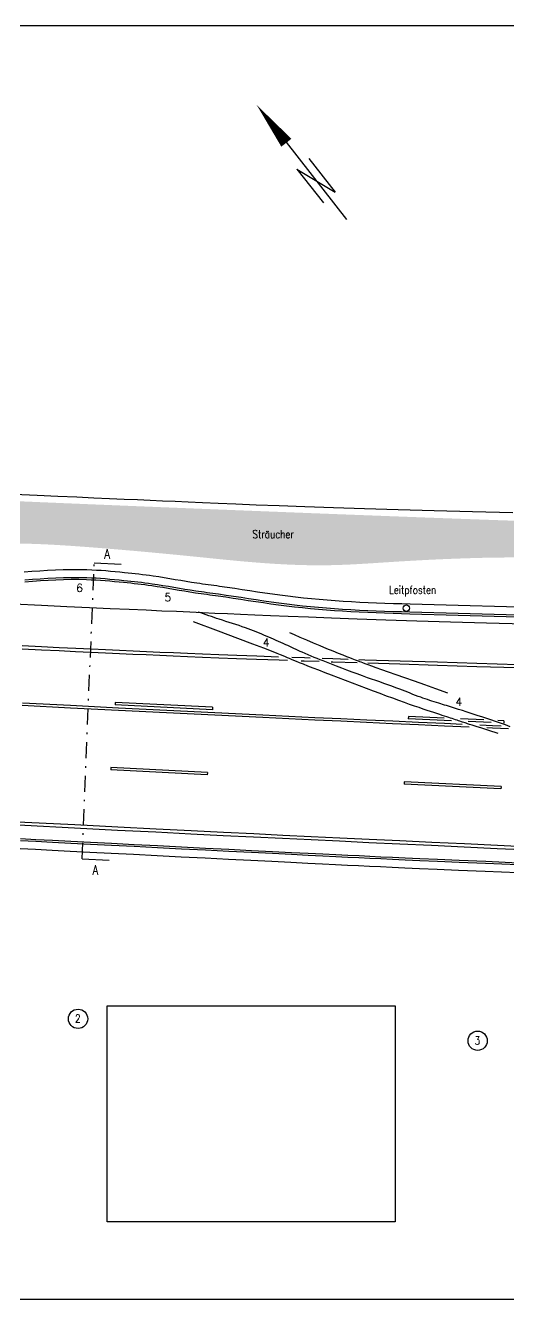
# Model space of a CAD drawing. Extents: x -209 to 22, y -29 to 51.
# Drawn here: x -156.1 to -125.9, y -28.7 to 50.9 of the extents above; entities that cross this region are included whole.
import ezdxf

# ---------------------------------------------------------------- set-up
doc = ezdxf.new("R2010")
doc.units = 0
doc.header["$MEASUREMENT"] = 0
doc.linetypes.add('STRICHPUNKTIERT', pattern=[1, 0.5, -0.25, 0, -0.25])
doc.layers.get('0').update_dxf_attribs({"linetype": 'CONTINUOUS'})
for name, color, linetype in [('LAYER01', 3, 'CONTINUOUS'), ('LEITPFOSTEN', 7, 'CONTINUOUS'), ('LEITPLANKEN', 4, 'CONTINUOUS'), ('MARKIERUNGEN', 2, 'CONTINUOUS'), ('SPUREN', 7, 'CONTINUOUS'), ('STRASSE', 7, 'CONTINUOUS'), ('TEXT_2', 7, 'CONTINUOUS'), ('TEXT_3', 7, 'CONTINUOUS'), ('VERSCHIEDENES', 8, 'CONTINUOUS'), ('ZAUN', 7, 'CONTINUOUS')]:
    doc.layers.add(name, color=color, linetype=linetype)
doc.styles.add('ROMANDUPLEX', font='romand.shx', dxfattribs={"height": 0.3})
picture_1 = doc.add_image_def('image7.jpg', size_in_pixel=(1600, 1200))

msp = doc.modelspace()

# ---------------------------------------------------------------- hatches: boundary and pattern name
at = {"layer": 'VERSCHIEDENES', "linetype": 'CONTINUOUS'}
h = msp.add_hatch(dxfattribs=at)
h.set_pattern_fill('CONC', color=256, scale=2, style=0)
h.set_pattern_definition([(0, (1.9, 1.28), (0, 2), [0, -2]), (0, (1.92, 0.58), (0, 2), [0, -2]), (0, (1.98, 1.66), (0, 2), [0, -2]), (338.1986, (0.94, 1.04), (6.00000055, -1.9999998), [0.215406, -10.554924]), (216.8699, (1.14, 0.96), (5.9999998, 4.0000002), [0.1, -9.9]), (130.6013, (1.06, 0.9), (10.00000084, -11.99999804), [0.18439, -18.254698, 0]), (206.5651, (0.4, 0.66), (-1.9999983, -2.0000026), [0.044722, -4.427414, 0]), (326.3099, (0.36, 0.64), (3.9999991, -2.0000027), [0.072112, -7.138992]), (108.4349, (0.42, 0.6), (-1.9999968, 4.0000009), [0.063246, -6.26131, 0]), (225, (1.68, 0.46), (-4e-16, -2.000001), [0.084852, -2.743574, 0]), (0, (1.62, 0.4), (2, 2), [0.12, -1.88, 0]), (135, (1.74, 0.4), (-2.000001, 2e-16), [0.084852, -2.743574, 0]), (251.5651, (1.44, 1.74), (1.9999968, 4.0000009), [0.063246, -6.26131, 0]), (0, (1.42, 1.68), (2, 2), [0.1, -1.9, 0]), (143.1301, (1.52, 1.68), (-5.9999998, 4.0000002), [0.1, -9.9]), (213.6901, (0.38, 1.76), (3.9999991, 2.0000027), [0.072112, -7.138992]), (341.5651, (0.32, 1.72), (-4.0000009, 1.9999968), [0.126492, -6.198064]), (126.8699, (0.44, 1.68), (4.0000002, -5.9999998), [0.1, -9.9]), (0, (0.96, 1.68), (0, 2), [0, -2]), (0, (0.42, 1.16), (0, 2), [0, -2]), (0, (0.98, 0.42), (0, 2), [0, -2]), (0, (1.52, 1.04), (0, 2), [0, -2]), (0, (0.94, 1.38), (0, 2), [0, -2]), (0, (0.5, 1.44), (0, 2), [0, -2]), (0, (0.68, 1.32), (0, 2), [0, -2]), (0, (0.6, 0.84), (0, 2), [0, -2]), (0, (0.12, 0.92), (0, 2), [0, -2]), (0, (0.14, 1.38), (0, 2), [0, -2]), (0, (0.08, 1.82), (0, 2), [0, -2]), (0, (0.7, 1.9), (0, 2), [0, -2]), (0, (1.14, 1.98), (0, 2), [0, -2]), (0, (1.84, 1.9), (0, 2), [0, -2]), (0, (1.36, 1.28), (0, 2), [0, -2]), (0, (1.16, 1.64), (0, 2), [0, -2]), (0, (1.32, 0.68), (0, 2), [0, -2]), (0, (0.72, 0.58), (0, 2), [0, -2]), (0, (1.32, 0.14), (0, 2), [0, -2]), (0, (0.66, 0.26), (0, 2), [0, -2]), (0, (0.02, 0.2), (0, 2), [0, -2]), (0, (0.26, 0.1), (0, 2), [0, -2]), (0, (0.28, 0.38), (0, 2), [0, -2]), (0, (1.62, 0.06), (0, 2), [0, -2]), (0, (1.86, 0.88), (0, 2), [0, -2]), (0, (1.76, 1.48), (0, 2), [0, -2]), (0, (0.84, 0.04), (0, 2), [0, -2])])
h.paths.add_polyline_path([(-164.2, 21.511), (-164.847, 21.547), (-165.415, 21.581), (-165.908, 21.612), (-166.334, 21.64), (-166.698, 21.666), (-167.005, 21.688), (-167.263, 21.707), (-167.478, 21.723), (-167.654, 21.735), (-167.797, 21.742), (-167.912, 21.743), (-168.004, 21.737), (-168.077, 21.722), (-168.136, 21.697), (-168.186, 21.66), (-168.231, 21.611), (-168.277, 21.548), (-168.321, 21.472), (-168.366, 21.385), (-168.408, 21.287), (-168.448, 21.18), (-168.486, 21.065), (-168.52, 20.943), (-168.551, 20.815), (-168.576, 20.682), (-168.596, 20.546), (-168.61, 20.408), (-168.617, 20.269), (-168.617, 20.13), (-168.608, 19.994), (-168.591, 19.861), (-168.563, 19.732), (-168.525, 19.609), (-168.475, 19.492), (-168.411, 19.381), (-168.333, 19.277), (-168.238, 19.178), (-168.126, 19.087), (-167.994, 19.002), (-167.841, 18.924), (-167.667, 18.852), (-167.473, 18.787), (-167.259, 18.728), (-167.028, 18.673), (-166.781, 18.623), (-166.521, 18.575), (-166.247, 18.531), (-165.963, 18.488), (-165.669, 18.447), (-165.367, 18.408), (-165.058, 18.371), (-164.744, 18.339), (-164.424, 18.311), (-164.101, 18.289), (-163.776, 18.273), (-163.45, 18.264), (-163.123, 18.263), (-162.795, 18.27), (-162.465, 18.282), (-162.131, 18.298), (-161.792, 18.319), (-161.448, 18.341), (-161.097, 18.365), (-160.738, 18.389), (-160.369, 18.411), (-159.992, 18.432), (-159.606, 18.452), (-159.212, 18.469), (-158.81, 18.485), (-158.402, 18.497), (-157.987, 18.507), (-157.565, 18.513), (-157.136, 18.516), (-156.694, 18.514), (-156.232, 18.508), (-155.742, 18.496), (-155.217, 18.477), (-154.65, 18.452), (-154.033, 18.418), (-153.36, 18.376), (-152.626, 18.325), (-151.841, 18.266), (-151.021, 18.201), (-150.178, 18.13), (-149.327, 18.057), (-148.482, 17.981), (-147.657, 17.904), (-146.866, 17.829), (-146.119, 17.755), (-145.414, 17.684), (-144.744, 17.617), (-144.105, 17.552), (-143.49, 17.491), (-142.892, 17.433), (-142.307, 17.38), (-141.727, 17.331), (-141.149, 17.287), (-140.571, 17.248), (-139.994, 17.215), (-139.418, 17.188), (-138.844, 17.168), (-138.272, 17.156), (-137.703, 17.152), (-137.137, 17.157), (-136.573, 17.171), (-136.007, 17.192), (-135.435, 17.221), (-134.85, 17.255), (-134.248, 17.293), (-133.623, 17.334), (-132.971, 17.376), (-132.284, 17.418), (-131.562, 17.459), (-130.808, 17.499), (-130.029, 17.535), (-129.233, 17.567), (-128.427, 17.595), (-127.617, 17.618), (-126.81, 17.633), (-126.014, 17.642), (-125.234, 17.643), (-124.467, 17.637), (-123.712, 17.625), (-122.963, 17.608), (-122.218, 17.588), (-121.472, 17.565), (-120.723, 17.541), (-119.968, 17.518), (-119.202, 17.495), (-118.426, 17.474), (-117.638, 17.454), (-116.84, 17.435), (-116.031, 17.419), (-115.211, 17.404), (-114.379, 17.391), (-113.536, 17.381), (-112.68, 17.373), (-111.81, 17.366), (-110.921, 17.361), (-110.012, 17.357), (-109.077, 17.354), (-108.115, 17.351), (-107.123, 17.348), (-106.096, 17.343), (-105.033, 17.338), (-103.935, 17.332), (-102.808, 17.325), (-101.653, 17.317), (-100.475, 17.309), (-99.277, 17.3), (-98.061, 17.291), (-96.833, 17.281), (-95.593, 17.272), (-94.339, 17.263), (-93.066, 17.256), (-91.771, 17.25), (-90.449, 17.247), (-89.096, 17.246), (-87.708, 17.249), (-86.28, 17.256), (-84.809, 17.268), (-83.294, 17.284), (-81.735, 17.303), (-80.131, 17.326), (-78.482, 17.352), (-76.787, 17.381), (-75.047, 17.411), (-73.26, 17.443), (-71.426, 17.476), (-69.547, 17.51), (-67.624, 17.543), (-65.656, 17.575), (-63.647, 17.606), (-61.595, 17.634), (-59.504, 17.659), (-57.372, 17.679), (-55.206, 17.696), (-53.022, 17.709), (-50.844, 17.72), (-48.691, 17.731), (-46.587, 17.742), (-44.552, 17.755), (-42.607, 17.771), (-40.776, 17.791), (-39.072, 17.817), (-37.49, 17.848), (-36.016, 17.88), (-34.637, 17.914), (-33.34, 17.948), (-32.112, 17.979), (-30.939, 18.006), (-29.81, 18.028), (-28.713, 18.043), (-27.647, 18.053), (-26.613, 18.06), (-25.612, 18.065), (-24.646, 18.07), (-23.715, 18.077), (-22.821, 18.087), (-21.964, 18.102), (-21.147, 18.125), (-20.367, 18.155), (-19.624, 18.193), (-18.917, 18.241), (-18.244, 18.298), (-17.605, 18.367), (-16.998, 18.446), (-16.423, 18.538), (-15.878, 18.641), (-15.357, 18.753), (-14.854, 18.867), (-14.366, 18.98), (-13.885, 19.085), (-13.405, 19.178), (-12.922, 19.255), (-12.43, 19.309), (-11.923, 19.339), (-11.401, 19.346), (-10.864, 19.336), (-10.311, 19.314), (-9.744, 19.284), (-9.161, 19.251), (-8.564, 19.221), (-7.951, 19.197), (-7.324, 19.184), (-6.694, 19.182), (-6.071, 19.191), (-5.466, 19.21), (-4.889, 19.238), (-4.354, 19.274), (-3.869, 19.319), (-3.447, 19.371), (-3.095, 19.431), (-2.808, 19.498), (-2.578, 19.573), (-2.396, 19.656), (-2.253, 19.748), (-2.142, 19.849), (-2.053, 19.96), (-1.979, 20.081), (-1.912, 20.211), (-1.853, 20.349), (-1.802, 20.491), (-1.761, 20.634), (-1.732, 20.775), (-1.717, 20.91), (-1.715, 21.036), (-1.73, 21.151), (-1.762, 21.25), (-1.814, 21.336), (-1.886, 21.408), (-1.98, 21.468), (-2.099, 21.516), (-2.243, 21.553), (-2.414, 21.58), (-2.613, 21.598), (-2.844, 21.608), (-3.111, 21.61), (-3.421, 21.605), (-3.778, 21.592), (-4.19, 21.572), (-4.662, 21.546), (-5.2, 21.513), (-5.811, 21.474), (-6.497, 21.429), (-7.255, 21.379), (-8.077, 21.325), (-8.957, 21.267), (-9.887, 21.206), (-10.862, 21.143), (-11.873, 21.079), (-12.915, 21.014), (-13.981, 20.948), (-15.068, 20.884), (-16.177, 20.82), (-17.305, 20.757), (-18.451, 20.696), (-19.614, 20.638), (-20.792, 20.581), (-21.984, 20.528), (-23.191, 20.479), (-24.418, 20.432), (-25.671, 20.386), (-26.958, 20.342), (-28.287, 20.297), (-29.664, 20.252), (-31.095, 20.205), (-32.589, 20.155), (-34.151, 20.102), (-35.777, 20.047), (-37.465, 19.989), (-39.209, 19.931), (-41.005, 19.873), (-42.85, 19.816), (-44.739, 19.76), (-46.668, 19.707), (-48.633, 19.658), (-50.631, 19.612), (-52.66, 19.569), (-54.717, 19.53), (-56.8, 19.494), (-58.907, 19.462), (-61.035, 19.434), (-63.182, 19.409), (-65.345, 19.387), (-67.52, 19.369), (-69.704, 19.355), (-71.891, 19.343), (-74.078, 19.336), (-76.262, 19.332), (-78.437, 19.331), (-80.6, 19.334), (-82.748, 19.34), (-84.886, 19.35), (-87.019, 19.362), (-89.153, 19.376), (-91.295, 19.392), (-93.449, 19.409), (-95.622, 19.427), (-97.82, 19.446), (-100.045, 19.465), (-102.289, 19.484), (-104.539, 19.505), (-106.785, 19.528), (-109.013, 19.555), (-111.213, 19.584), (-113.372, 19.618), (-115.479, 19.658), (-117.524, 19.702), (-119.511, 19.752), (-121.446, 19.806), (-123.333, 19.864), (-125.18, 19.925), (-126.992, 19.988), (-128.775, 20.053), (-130.534, 20.118), (-132.275, 20.183), (-133.999, 20.249), (-135.707, 20.314), (-137.4, 20.379), (-139.078, 20.444), (-140.743, 20.51), (-142.394, 20.575), (-144.033, 20.64), (-145.659, 20.706), (-147.266, 20.771), (-148.847, 20.835), (-150.394, 20.899), (-151.902, 20.961), (-153.362, 21.022), (-154.767, 21.081), (-156.111, 21.138), (-157.386, 21.193), (-158.59, 21.245), (-159.72, 21.296), (-160.776, 21.343), (-161.753, 21.389), (-162.651, 21.432), (-163.468, 21.473)])

# ---------------------------------------------------------------- linework, layer by layer
at = {"linetype": 'STRICHPUNKTIERT', "ltscale": 2}
msp.add_line((-152.535, -1.192), (-151.783, 17.302), dxfattribs=at)
at = {"linetype": 'CONTINUOUS'}
for p, q in [((-151.783, 17.302), (-150.102, 17.227)), ((-152.535, -1.192), (-150.854, -1.267))]:
    msp.add_line(p, q, dxfattribs=at)
at = {"layer": 'LAYER01', "color": 7, "linetype": 'CONTINUOUS'}
for p, q in [((-208.601, 50.885), (21.723, 50.885)), ((21.723, -28.726), (-208.601, -28.726))]:
    msp.add_line(p, q, dxfattribs=at)
at = {"layer": 'LEITPFOSTEN', "linetype": 'CONTINUOUS'}
msp.add_circle((-132.289, 14.474), 0.2, dxfattribs=at)
at = {"layer": 'LEITPLANKEN', "linetype": 'CONTINUOUS', "flags": 128}
for points in [[(-132.048, 14.722), (-132.574, 14.738), (-133.101, 14.755), (-133.626, 14.773), (-134.151, 14.792), (-134.675, 14.814), (-135.199, 14.838), (-135.722, 14.865), (-136.244, 14.896), (-136.739, 14.93), (-137.234, 14.967), (-137.728, 15.009), (-138.222, 15.055), (-138.715, 15.105), (-139.208, 15.159), (-139.7, 15.218), (-140.192, 15.281), (-140.658, 15.345), (-141.126, 15.413), (-141.594, 15.483), (-142.063, 15.555), (-142.534, 15.627), (-143.005, 15.699), (-143.478, 15.769), (-143.952, 15.837), (-144.131, 15.862), (-144.31, 15.886), (-144.487, 15.91), (-144.665, 15.935), (-144.841, 15.959), (-145.017, 15.984), (-145.193, 16.009), (-145.367, 16.034), (-145.704, 16.086), (-146.042, 16.141), (-146.381, 16.198), (-146.721, 16.255), (-147.063, 16.313), (-147.407, 16.369), (-147.753, 16.424), (-148.099, 16.476), (-148.323, 16.507), (-148.546, 16.537), (-148.769, 16.565), (-148.992, 16.592), (-149.215, 16.618), (-149.437, 16.642), (-149.66, 16.666), (-149.882, 16.689), (-150.173, 16.719), (-150.464, 16.747), (-150.757, 16.773), (-151.051, 16.797), (-151.345, 16.819), (-151.641, 16.838), (-151.937, 16.854), (-152.236, 16.865), (-152.729, 16.876), (-153.223, 16.876), (-153.716, 16.866), (-154.207, 16.849), (-154.697, 16.824), (-155.186, 16.794), (-155.673, 16.759), (-156.158, 16.721)], [(-132.063, 14.223), (-132.59, 14.239), (-133.117, 14.255), (-133.644, 14.273), (-134.171, 14.292), (-134.697, 14.314), (-135.224, 14.338), (-135.75, 14.366), (-136.276, 14.397), (-136.775, 14.431), (-137.273, 14.469), (-137.772, 14.511), (-138.27, 14.557), (-138.768, 14.607), (-139.265, 14.662), (-139.762, 14.721), (-140.258, 14.785), (-140.728, 14.85), (-141.199, 14.918), (-141.669, 14.989), (-142.139, 15.061), (-142.609, 15.133), (-143.08, 15.204), (-143.55, 15.274), (-144.022, 15.342), (-144.199, 15.367), (-144.377, 15.391), (-144.555, 15.415), (-144.733, 15.439), (-144.91, 15.464), (-145.087, 15.488), (-145.265, 15.514), (-145.442, 15.54), (-145.783, 15.593), (-146.123, 15.648), (-146.464, 15.705), (-146.805, 15.762), (-147.145, 15.82), (-147.487, 15.876), (-147.828, 15.93), (-148.171, 15.981), (-148.391, 16.012), (-148.611, 16.041), (-148.831, 16.069), (-149.051, 16.095), (-149.271, 16.121), (-149.492, 16.145), (-149.712, 16.169), (-149.933, 16.192), (-150.222, 16.221), (-150.511, 16.249), (-150.8, 16.275), (-151.09, 16.299), (-151.38, 16.32), (-151.67, 16.339), (-151.96, 16.354), (-152.251, 16.366), (-152.735, 16.376), (-153.218, 16.376), (-153.702, 16.367), (-154.186, 16.349), (-154.669, 16.325), (-155.153, 16.295), (-155.635, 16.261), (-156.117, 16.222)], [(-132.067, 14.103), (-132.594, 14.119), (-133.121, 14.135), (-133.648, 14.153), (-134.175, 14.173), (-134.702, 14.194), (-135.229, 14.218), (-135.756, 14.246), (-136.283, 14.277), (-136.783, 14.311), (-137.283, 14.349), (-137.783, 14.391), (-138.282, 14.437), (-138.78, 14.488), (-139.279, 14.543), (-139.776, 14.602), (-140.273, 14.666), (-140.745, 14.731), (-141.216, 14.8), (-141.687, 14.87), (-142.157, 14.942), (-142.627, 15.014), (-143.097, 15.086), (-143.568, 15.156), (-144.038, 15.223), (-144.216, 15.248), (-144.393, 15.272), (-144.571, 15.296), (-144.749, 15.32), (-144.927, 15.345), (-145.104, 15.37), (-145.282, 15.395), (-145.46, 15.421), (-145.801, 15.474), (-146.143, 15.529), (-146.484, 15.586), (-146.825, 15.644), (-147.165, 15.701), (-147.506, 15.757), (-147.847, 15.811), (-148.188, 15.862), (-148.407, 15.893), (-148.626, 15.922), (-148.845, 15.95), (-149.065, 15.976), (-149.285, 16.001), (-149.505, 16.026), (-149.725, 16.05), (-149.945, 16.072), (-150.233, 16.102), (-150.522, 16.129), (-150.811, 16.155), (-151.099, 16.179), (-151.388, 16.201), (-151.677, 16.219), (-151.966, 16.234), (-152.255, 16.246), (-152.736, 16.256), (-153.217, 16.256), (-153.699, 16.247), (-154.181, 16.229), (-154.663, 16.205), (-155.145, 16.175), (-155.626, 16.141), (-156.108, 16.103)], [(-123.033, 14.466), (-126.038, 14.55), (-129.043, 14.636), (-132.048, 14.722)], [(-123.051, 13.846), (-126.056, 13.93), (-129.061, 14.016), (-132.067, 14.103)], [(-123.048, 13.966), (-126.053, 14.05), (-129.058, 14.136), (-132.063, 14.223)], [(-156.377, 0.076), (-155.424, 0.027), (-154.38, -0.026), (-153.244, -0.085), (-152.016, -0.148), (-150.697, -0.216), (-149.291, -0.288), (-147.824, -0.363), (-146.327, -0.439), (-144.831, -0.515), (-143.366, -0.589), (-141.963, -0.66), (-140.652, -0.725), (-139.464, -0.785), (-138.42, -0.836), (-137.504, -0.881), (-136.687, -0.921), (-135.942, -0.957), (-135.244, -0.99), (-134.564, -1.022), (-133.876, -1.054), (-133.153, -1.088), (-132.362, -1.124), (-131.446, -1.166), (-130.344, -1.215), (-128.994, -1.274), (-127.333, -1.344), (-125.3, -1.429)], [(-156.408, -0.543), (-155.456, -0.592), (-154.412, -0.646), (-153.276, -0.704), (-152.048, -0.767), (-150.728, -0.835), (-149.322, -0.907), (-147.856, -0.982), (-146.359, -1.058), (-144.862, -1.134), (-143.397, -1.208), (-141.994, -1.279), (-140.683, -1.345), (-139.495, -1.404), (-138.451, -1.456), (-137.534, -1.501), (-136.716, -1.54), (-135.972, -1.576), (-135.273, -1.609), (-134.593, -1.641), (-133.905, -1.673), (-133.182, -1.707), (-132.39, -1.744), (-131.474, -1.786), (-130.372, -1.835), (-129.021, -1.893), (-127.359, -1.964), (-125.326, -2.048)], [(-156.383, -0.044), (-155.431, -0.092), (-154.386, -0.146), (-153.25, -0.205), (-152.022, -0.268), (-150.703, -0.336), (-149.297, -0.408), (-147.83, -0.482), (-146.333, -0.559), (-144.837, -0.635), (-143.372, -0.709), (-141.969, -0.779), (-140.658, -0.845), (-139.47, -0.905), (-138.426, -0.956), (-137.509, -1.001), (-136.692, -1.041), (-135.948, -1.077), (-135.249, -1.11), (-134.57, -1.142), (-133.882, -1.174), (-133.158, -1.208), (-132.367, -1.244), (-131.452, -1.286), (-130.35, -1.335), (-128.999, -1.394), (-127.338, -1.464), (-125.305, -1.549)]]:
    msp.add_lwpolyline(points, dxfattribs=at)
at = {"layer": 'MARKIERUNGEN', "linetype": 'CONTINUOUS'}
for p, q in [((-150.47, 8.579), (-150.478, 8.429)), ((-144.405, 8.129), (-150.478, 8.429)), ((-144.398, 8.278), (-150.47, 8.579)), ((-144.398, 8.278), (-144.405, 8.129)), ((-132.159, 7.711), (-132.166, 7.561)), ((-129.469, 7.438), (-132.166, 7.561)), ((-129.919, 7.609), (-132.159, 7.711)), ((-127.449, 7.496), (-128.9, 7.562)), ((-126.999, 7.326), (-128.435, 7.391)), ((-126.193, 7.439), (-126.566, 7.456)), ((-126.193, 7.439), (-126.199, 7.289)), ((-150.737, 4.512), (-150.745, 4.363)), ((-144.72, 4.062), (-150.745, 4.363)), ((-144.712, 4.212), (-150.737, 4.512)), ((-144.712, 4.212), (-144.72, 4.062)), ((-132.42, 3.627), (-132.428, 3.477)), ((-126.384, 3.19), (-132.428, 3.477)), ((-126.377, 3.34), (-132.42, 3.627)), ((-126.377, 3.34), (-126.384, 3.19))]:
    msp.add_line(p, q, dxfattribs=at)
for points in [[(-156.274, 12.138), (-155.067, 12.079), (-153.962, 12.025), (-152.938, 11.976), (-151.978, 11.93), (-151.07, 11.887), (-150.2, 11.847), (-149.355, 11.808), (-148.521, 11.771), (-147.685, 11.734), (-146.834, 11.697), (-145.951, 11.659), (-145.015, 11.62), (-144, 11.579), (-142.881, 11.536), (-141.634, 11.489), (-140.274, 11.44)], [(-156.284, 11.938), (-155.077, 11.879), (-153.972, 11.825), (-152.947, 11.776), (-151.988, 11.73), (-151.079, 11.687), (-150.209, 11.647), (-149.364, 11.608), (-148.53, 11.571), (-147.694, 11.534), (-146.842, 11.497), (-145.96, 11.459), (-145.023, 11.42), (-144.008, 11.38), (-142.889, 11.336), (-141.642, 11.289), (-140.241, 11.238), (-139.708, 11.22)], [(-139.43, 11.41), (-138.655, 11.383), (-138.301, 11.371)], [(-138.864, 11.19), (-138.662, 11.183), (-137.738, 11.152)], [(-137.548, 11.345), (-136.872, 11.322), (-135.929, 11.291)], [(-135.257, 11.269), (-134.872, 11.256), (-132.682, 11.186), (-130.338, 11.112), (-127.88, 11.038), (-125.344, 10.963)], [(-136.984, 11.126), (-136.879, 11.122), (-135.366, 11.073)], [(-134.695, 11.051), (-132.688, 10.986), (-130.345, 10.913), (-127.886, 10.838), (-125.35, 10.763)], [(-193.893, 3.199), (-184.433, 2.663), (-176.475, 2.216), (-169.841, 1.848), (-164.354, 1.548), (-159.836, 1.305), (-156.108, 1.108), (-152.994, 0.947), (-150.315, 0.81), (-147.915, 0.689), (-145.729, 0.579), (-143.711, 0.479), (-141.819, 0.386), (-140.007, 0.298), (-138.232, 0.212), (-136.449, 0.127), (-134.614, 0.04), (-132.695, -0.05), (-130.703, -0.144), (-128.664, -0.239), (-126.6, -0.334), (-124.535, -0.429)], [(-193.904, 3), (-184.444, 2.463), (-176.486, 2.016), (-169.852, 1.648), (-164.365, 1.348), (-159.846, 1.105), (-156.119, 0.908), (-153.004, 0.747), (-150.325, 0.611), (-147.925, 0.489), (-145.738, 0.38), (-143.721, 0.279), (-141.828, 0.186), (-140.016, 0.098), (-138.241, 0.012), (-136.458, -0.073), (-134.623, -0.16), (-132.704, -0.25), (-130.712, -0.343), (-128.673, -0.438), (-126.609, -0.534), (-124.544, -0.628)]]:
    msp.add_lwpolyline(points, dxfattribs=at)
at = {"layer": 'MARKIERUNGEN', "linetype": 'CONTINUOUS', "flags": 128}
for points in [[(-156.274, 8.413), (-153.269, 8.255), (-150.264, 8.1), (-147.259, 7.948), (-144.254, 7.799), (-141.248, 7.654), (-139.628, 7.577), (-138.008, 7.501), (-136.388, 7.426), (-134.767, 7.351), (-133.147, 7.277), (-131.527, 7.204), (-129.906, 7.131), (-128.361, 7.061)], [(-156.268, 8.563), (-153.263, 8.405), (-150.258, 8.25), (-147.253, 8.098), (-144.248, 7.949), (-141.242, 7.804), (-139.622, 7.727), (-138.002, 7.651), (-136.382, 7.576), (-134.761, 7.501), (-133.141, 7.427), (-131.521, 7.354), (-129.9, 7.281), (-128.81, 7.232)], [(-127.703, 7.182), (-126.908, 7.146), (-126.368, 7.122)], [(-127.254, 7.012), (-126.914, 6.997), (-125.918, 6.952)]]:
    msp.add_lwpolyline(points, dxfattribs=at)
at = {"layer": 'SPUREN', "linetype": 'CONTINUOUS'}
for points in [[(-126.545, 6.639), (-127.128, 6.826), (-127.58, 6.97), (-127.92, 7.078), (-128.168, 7.157), (-128.342, 7.212), (-128.464, 7.25), (-128.551, 7.278), (-128.622, 7.301), (-128.695, 7.325), (-128.772, 7.351), (-128.854, 7.379), (-128.939, 7.408), (-129.028, 7.438), (-129.121, 7.47), (-129.217, 7.503), (-129.317, 7.537), (-129.421, 7.571), (-129.53, 7.607), (-129.645, 7.645), (-129.769, 7.686), (-129.902, 7.73), (-130.047, 7.777), (-130.205, 7.829), (-130.377, 7.885), (-130.565, 7.947), (-130.771, 8.015), (-130.994, 8.09), (-131.236, 8.171), (-131.498, 8.261), (-131.781, 8.358), (-132.085, 8.465), (-132.412, 8.581), (-132.762, 8.706), (-133.133, 8.84), (-133.522, 8.983), (-133.927, 9.132), (-134.344, 9.287), (-134.772, 9.447), (-135.207, 9.611), (-135.647, 9.778), (-136.089, 9.947), (-136.527, 10.115), (-136.954, 10.281), (-137.365, 10.44), (-137.753, 10.592), (-138.112, 10.733), (-138.435, 10.86), (-138.717, 10.972), (-138.953, 11.067), (-139.15, 11.146), (-139.315, 11.214), (-139.458, 11.273), (-139.587, 11.327), (-139.711, 11.379), (-139.837, 11.432), (-139.975, 11.489), (-140.139, 11.556), (-140.366, 11.648), (-140.703, 11.779), (-141.193, 11.968), (-141.88, 12.23), (-142.809, 12.582), (-144.025, 13.04), (-145.571, 13.62)], [(-125.798, 7.069), (-126.102, 7.176), (-126.406, 7.282), (-126.711, 7.387), (-127.015, 7.491), (-127.321, 7.594), (-127.565, 7.675), (-127.809, 7.756), (-128.054, 7.836), (-128.298, 7.915), (-128.543, 7.994), (-128.788, 8.072), (-129.034, 8.15), (-129.279, 8.227), (-129.403, 8.266), (-129.526, 8.305), (-129.65, 8.344), (-129.774, 8.382), (-129.897, 8.421), (-130.021, 8.46), (-130.145, 8.498), (-130.269, 8.537), (-130.41, 8.581), (-130.551, 8.625), (-130.691, 8.669), (-130.832, 8.714), (-130.972, 8.76), (-131.113, 8.807), (-131.252, 8.854), (-131.391, 8.904), (-131.555, 8.964), (-131.718, 9.026), (-131.881, 9.089), (-132.044, 9.154), (-132.206, 9.218), (-132.368, 9.283), (-132.531, 9.347), (-132.693, 9.411), (-132.943, 9.506), (-133.194, 9.598), (-133.445, 9.688), (-133.698, 9.777), (-133.95, 9.865), (-134.202, 9.953), (-134.455, 10.041), (-134.707, 10.13), (-135.031, 10.246), (-135.354, 10.364), (-135.677, 10.484), (-135.999, 10.606), (-136.321, 10.728), (-136.642, 10.852), (-136.963, 10.977), (-137.284, 11.102), (-137.473, 11.176), (-137.663, 11.25), (-137.851, 11.325), (-138.04, 11.4), (-138.228, 11.477), (-138.416, 11.555), (-138.603, 11.634), (-138.789, 11.716), (-138.919, 11.774), (-139.049, 11.833), (-139.178, 11.892), (-139.308, 11.952), (-139.437, 12.012), (-139.566, 12.073), (-139.695, 12.133), (-139.825, 12.192), (-139.975, 12.261), (-140.125, 12.328), (-140.276, 12.395), (-140.427, 12.462), (-140.578, 12.528), (-140.73, 12.593), (-140.881, 12.659), (-141.033, 12.724), (-141.194, 12.792), (-141.355, 12.86), (-141.516, 12.928), (-141.678, 12.994), (-141.84, 13.059), (-142.003, 13.123), (-142.166, 13.186), (-142.33, 13.246), (-142.533, 13.318), (-142.737, 13.387), (-142.942, 13.454), (-143.147, 13.519), (-143.353, 13.584), (-143.559, 13.649), (-143.764, 13.714), (-143.969, 13.779), (-144.135, 13.834), (-144.3, 13.889), (-144.464, 13.945), (-144.629, 14.001), (-144.793, 14.058), (-144.958, 14.116), (-145.122, 14.173), (-145.286, 14.231)], [(-129.699, 9.166), (-130.445, 9.431), (-131.143, 9.678), (-131.789, 9.906), (-132.381, 10.116), (-132.917, 10.306), (-133.394, 10.475), (-133.81, 10.623), (-134.163, 10.749), (-134.451, 10.853), (-134.682, 10.936), (-134.864, 11.003), (-135.004, 11.055), (-135.113, 11.096), (-135.198, 11.128), (-135.267, 11.155), (-135.33, 11.178), (-135.394, 11.202), (-135.468, 11.229), (-135.558, 11.262), (-135.672, 11.305), (-135.818, 11.362), (-136.003, 11.435), (-136.234, 11.527), (-136.52, 11.643), (-136.863, 11.783), (-137.251, 11.943), (-137.667, 12.116), (-138.093, 12.295), (-138.513, 12.473), (-138.91, 12.642), (-139.266, 12.798), (-139.566, 12.932)]]:
    msp.add_lwpolyline(points, dxfattribs=at)
at = {"layer": 'STRASSE', "linetype": 'CONTINUOUS'}
msp.add_lwpolyline([(-156.805, 14.743), (-155.075, 14.659), (-153.502, 14.584), (-152.075, 14.517), (-150.78, 14.459), (-149.605, 14.407), (-148.534, 14.36), (-147.554, 14.318), (-146.651, 14.279), (-145.811, 14.242), (-145.018, 14.206), (-144.245, 14.17), (-143.464, 14.134), (-142.644, 14.097), (-141.758, 14.059), (-140.776, 14.017), (-139.67, 13.973), (-138.409, 13.924), (-136.972, 13.872), (-135.359, 13.815), (-133.576, 13.755), (-131.632, 13.692), (-129.532, 13.627), (-127.284, 13.561), (-124.895, 13.494)], dxfattribs=at)
at = {"layer": 'TEXT_2', "linetype": 'CONTINUOUS'}
for p, q in [((-139.794, 43.583), (-136.03, 38.765)), ((-138.378, 42.582), (-136.724, 40.465)), ((-139.121, 41.909), (-137.467, 39.792)), ((-139.121, 41.909), (-136.724, 40.465))]:
    msp.add_line(p, q, dxfattribs=at)
msp.add_lwpolyline([(-141.635, 45.918, 0, 0.8, 0), (-139.782, 43.558, 0, 0, 0)], format="xyseb", dxfattribs=at)
for centre in [(-152.791, -11.185), (-127.835, -12.558)]:
    msp.add_circle(centre, 0.603, dxfattribs=at)
at = {"layer": 'ZAUN', "linetype": 'CONTINUOUS'}
msp.add_lwpolyline([(-156.771, 21.6), (-155.344, 21.533), (-154.05, 21.475), (-152.874, 21.423), (-151.803, 21.376), (-150.823, 21.334), (-149.92, 21.295), (-149.08, 21.258), (-148.287, 21.222), (-147.515, 21.186), (-146.733, 21.151), (-145.914, 21.114), (-145.028, 21.075), (-144.046, 21.033), (-142.939, 20.989), (-141.678, 20.941), (-140.241, 20.888), (-138.628, 20.831), (-136.846, 20.771), (-134.901, 20.708), (-132.802, 20.643), (-130.554, 20.577), (-128.164, 20.51), (-125.64, 20.442)], dxfattribs=at)

# ---------------------------------------------------------------- texts
at = {"linetype": 'CONTINUOUS', "style": 'ROMANDUPLEX', "width": 0.8}
for p in [(-151.159, 17.565), (-151.897, -2.184)]:
    msp.add_text('A', height=0.6, dxfattribs=at).set_placement(p)
at = {"layer": 'LEITPFOSTEN', "linetype": 'CONTINUOUS', "style": 'ROMANDUPLEX', "width": 0.8}
for s, p in [('Sträucher', (-141.898, 18.849)), ('Leitpfosten', (-133.36, 15.366))]:
    msp.add_text(s, height=0.5, dxfattribs=at).set_placement(p)
at = {"layer": 'TEXT_2', "color": 3, "linetype": 'CONTINUOUS', "style": 'ROMANDUPLEX', "width": 0.8}
for s, p in [('2', (-152.981, -11.42)), ('3', (-128.025, -12.793))]:
    msp.add_text(s, height=0.5, dxfattribs=at).set_placement(p)
at = {"layer": 'TEXT_3', "color": 1, "linetype": 'CONTINUOUS', "style": 'ROMANDUPLEX'}
for s, p in [('6', (-152.909, 15.488)), ('5', (-147.401, 14.903)), ('4', (-141.261, 12.076)), ('4', (-129.223, 8.372))]:
    msp.add_text(s, height=0.5, dxfattribs=at).set_placement(p)

# ---------------------------------------------------------------- pictures from other files: only their frames are drawn
at = {"linetype": 'CONTINUOUS'}
image = msp.add_image(picture_1, insert=(-150.983, -23.878), size_in_units=(18, 13.5), dxfattribs=at)
image.dxf.flags = 7

doc.saveas('drawing.dxf')
